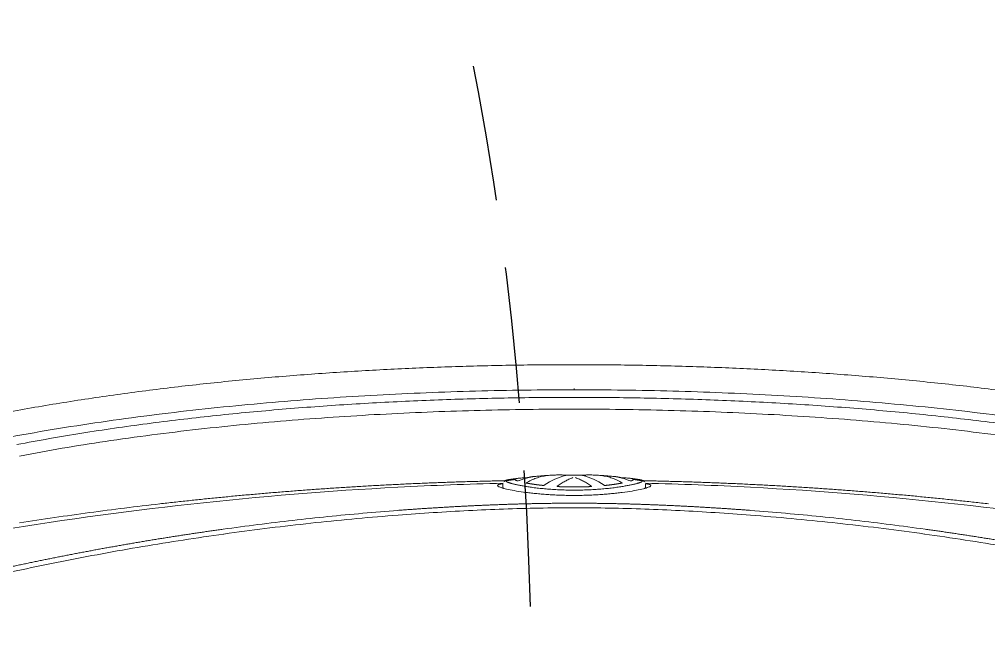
# Model space of a CAD drawing. Extents: x -1439 to 34962, y -872 to 8330.
# Drawn here: x 3817.5 to 3888.8, y 876.3 to 921.1 of the extents above; entities that cross this region are included whole.
import ezdxf

# ---------------------------------------------------------------- set-up
doc = ezdxf.new("R2010")
doc.units = 0
doc.linetypes.add('HIDDEN', pattern=[0.375, 0.25, -0.125])
doc.layers.get('0').update_dxf_attribs({"color": 9, "lineweight": 9})
doc.layers.add('04', color=9, linetype='Continuous', lineweight=9)
doc.layers.add('E-KABLO', color=7, linetype='Continuous', lineweight=30)

# ---------------------------------------------------------------- blocks, each defined once
blk = doc.blocks.new('p-araba-polo')
at = {"extrusion": (0, 0, -1)}
for p, q in [((3.79074, 0.25761), (3.79091, 0.25763)), ((3.80464, 0.1298), (3.80467, 0.1298)), ((3.80465, 0.12959), (3.80465, 0.12959)), ((3.825, 0.05418), (3.825, 0.05418)), ((3.82749, 0.05241), (3.82504, 0.0525)), ((3.83399, 0.01603), (3.83399, 0.01568)), ((3.83407, 0.01405), (3.8341, 0.01382)), ((3.83369, 0.00628), (3.83371, 0.0061)), ((3.89702, 0), (3.89778, 0))]:
    blk.add_line(p, q, dxfattribs=at)
for p, q in [((3.89702, 0), (3.89778, 0)), ((3.83369, -0.00628), (3.83371, -0.0061)), ((3.83407, -0.01405), (3.8341, -0.01382)), ((3.83399, -0.01603), (3.83399, -0.01568)), ((3.825, -0.05418), (3.825, -0.05418)), ((3.82749, -0.05241), (3.82504, -0.0525)), ((3.80464, -0.1298), (3.80467, -0.1298)), ((3.80465, -0.12959), (3.80465, -0.12959)), ((3.79074, -0.25761), (3.79091, -0.25762))]:
    blk.add_line(p, q)
for points, degree, knots in [([(3.89681, 0), (3.89677, 0.01209), (3.89668, 0.03627), (3.89592, 0.07253), (3.89472, 0.10879), (3.893, 0.14502), (3.89078, 0.18122), (3.88803, 0.21739), (3.88473, 0.25351), (3.88084, 0.28957), (3.87635, 0.32556), (3.87122, 0.36147), (3.86539, 0.39727), (3.85883, 0.43295), (3.85148, 0.46847), (3.84326, 0.5038), (3.83413, 0.5389), (3.82397, 0.57372), (3.8128, 0.60824), (3.80432, 0.63089), (3.80008, 0.64221)], 3, [0, 0, 0, 0, 0.055558, 0.111113, 0.166668, 0.222224, 0.277781, 0.333337, 0.388894, 0.44445, 0.500005, 0.55556, 0.611116, 0.666671, 0.722227, 0.777783, 0.833339, 0.888892, 0.944445, 1, 1, 1, 1]), ([(3.81742, 0.64441), (3.8199, 0.63799), (3.82486, 0.62513), (3.83179, 0.60561), (3.83837, 0.5859), (3.84459, 0.566), (3.85047, 0.54593), (3.85602, 0.52571), (3.86125, 0.50535), (3.86618, 0.48486), (3.87081, 0.46426), (3.87516, 0.44355), (3.87923, 0.42276), (3.88305, 0.40188), (3.88661, 0.38093), (3.88992, 0.35993), (3.893, 0.33887), (3.89585, 0.31777), (3.89848, 0.29664), (3.9009, 0.27548), (3.90311, 0.2543), (3.90512, 0.2331), (3.90693, 0.21189), (3.90856, 0.19068), (3.91, 0.16947), (3.91126, 0.14826), (3.91235, 0.12705), (3.91326, 0.10585), (3.914, 0.08466), (3.91457, 0.06349), (3.91498, 0.04232), (3.91523, 0.02116), (3.91526, 0.00705), (3.91528, 0)], 3, [0, 0, 0, 0, 0.031503, 0.063111, 0.094824, 0.126637, 0.158547, 0.190546, 0.222628, 0.254786, 0.287011, 0.319297, 0.351636, 0.384021, 0.416445, 0.448899, 0.481372, 0.513858, 0.546357, 0.578861, 0.611362, 0.643854, 0.676332, 0.708795, 0.741239, 0.773662, 0.806063, 0.838441, 0.870794, 0.903125, 0.935433, 0.967723, 1, 1, 1, 1]), ([(3.72994, 0.54604), (3.73264, 0.53633), (3.73805, 0.51692), (3.74565, 0.48765), (3.75287, 0.45828), (3.75968, 0.42881), (3.76609, 0.39923), (3.77208, 0.36956), (3.77765, 0.33981), (3.78281, 0.30999), (3.78754, 0.28008), (3.79185, 0.25011), (3.79573, 0.22007), (3.79916, 0.18997), (3.80219, 0.15981), (3.80383, 0.13967), (3.80465, 0.12959)], 3, [0, 0, 0, 0, 0.071461, 0.142913, 0.214376, 0.285822, 0.357282, 0.428734, 0.500167, 0.571583, 0.64299, 0.714393, 0.785796, 0.857198, 0.928599, 1, 1, 1, 1]), ([(3.77711, 0.5097), (3.78244, 0.4843), (3.7966, 0.40882), (3.81414, 0.28235), (3.82249, 0.1806), (3.82515, 0.12975)], 3, [0, 0, 0, 0, 0.20268, 0.601651, 1, 1, 1, 1]), ([(3.88258, 0), (3.88254, 0.01154), (3.88246, 0.03461), (3.88176, 0.06921), (3.88065, 0.10381), (3.87907, 0.13838), (3.87703, 0.17293), (3.8745, 0.20745), (3.87145, 0.24192), (3.86787, 0.27635), (3.86371, 0.31071), (3.85904, 0.34413), (3.85392, 0.37661), (3.85005, 0.3976), (3.84812, 0.40809)], 3, [0, 0, 0, 0, 0.084393, 0.168775, 0.253159, 0.337558, 0.421942, 0.506321, 0.590718, 0.675107, 0.759486, 0.843869, 0.92194, 1, 1, 1, 1]), ([(3.85654, 0.40987), (3.85802, 0.40194), (3.86099, 0.38606), (3.86495, 0.36215), (3.8686, 0.3382), (3.87191, 0.3142), (3.87492, 0.29015), (3.87764, 0.26607), (3.88009, 0.24197), (3.88227, 0.21783), (3.8842, 0.19368), (3.88589, 0.16951), (3.88733, 0.14532), (3.88854, 0.12112), (3.88953, 0.09691), (3.89029, 0.07269), (3.89083, 0.04846), (3.89117, 0.02423), (3.89121, 0.00808), (3.89123, 0)], 3, [0, 0, 0, 0, 0.058823, 0.117646, 0.17647, 0.235293, 0.294117, 0.35294, 0.411764, 0.470587, 0.529411, 0.588234, 0.647058, 0.705882, 0.764705, 0.823529, 0.882353, 0.941176, 1, 1, 1, 1]), ([(3.79427, 0.25822), (3.79543, 0.24968), (3.79774, 0.23261), (3.80081, 0.20694), (3.80358, 0.18124), (3.80605, 0.15549), (3.80742, 0.1383), (3.80811, 0.1297)], 3, [0, 0, 0, 0, 0.200035, 0.400025, 0.600021, 0.8, 1, 1, 1, 1]), ([(3.80465, 0.12959), (3.80528, 0.12098), (3.80655, 0.10374), (3.80802, 0.07785), (3.80914, 0.05193), (3.8099, 0.02598), (3.81, 0.00866), (3.81005, 0)], 3, [0, 0, 0, 0, 0.200002, 0.400004, 0.600006, 0.800004, 1, 1, 1, 1]), ([(3.81912, 0), (3.81913, 0.00159), (3.81914, 0.00477), (3.81926, 0.00951), (3.81945, 0.01418), (3.81971, 0.01874), (3.82003, 0.02317), (3.82041, 0.02742), (3.82083, 0.03148), (3.82147, 0.03676), (3.82237, 0.0428), (3.8235, 0.04876), (3.82459, 0.05312), (3.82559, 0.05592), (3.82613, 0.05627), (3.8264, 0.05645)], 3, [0, 0, 0, 0, 0.053459, 0.106949, 0.160444, 0.213932, 0.267411, 0.320881, 0.374346, 0.427801, 0.542282, 0.656752, 0.771187, 0.885587, 1, 1, 1, 1]), ([(3.8264, 0.05645), (3.82652, 0.05641), (3.82676, 0.05634), (3.82706, 0.05571), (3.82733, 0.05471), (3.82752, 0.05354), (3.82763, 0.0527), (3.82766, 0.0524)], 3, [0, 0, 0, 0, 0.222511, 0.444984, 0.66744, 0.889893, 1, 1, 1, 1]), ([(3.83076, 0.04783), (3.83073, 0.04804), (3.83064, 0.04868), (3.83046, 0.04953), (3.83019, 0.05019), (3.82998, 0.05027), (3.82987, 0.05031)], 3, [0, 0, 0, 0, 0.124986, 0.416626, 0.708282, 1, 1, 1, 1]), ([(3.82987, 0.05031), (3.82998, 0.05027), (3.83021, 0.05017), (3.83049, 0.04943), (3.83065, 0.04861), (3.83072, 0.04809), (3.83073, 0.04805)], 3, [0, 0, 0, 0, 0.324984, 0.649899, 0.974799, 1, 1, 1, 1]), ([(3.82865, 0.04841), (3.82865, 0.04841), (3.82865, 0.04841), (3.82865, 0.04841), (3.82865, 0.04841), (3.82865, 0.04841), (3.82865, 0.04841), (3.82865, 0.04841), (3.82865, 0.04841), (3.82865, 0.04841), (3.82865, 0.04841), (3.82865, 0.04841), (3.82865, 0.04841)], 6, [0, 0, 0, 0, 0, 0, 0, 1, 1, 1, 1, 1, 1, 1, 1, 1, 1, 1, 1, 1]), ([(3.82865, 0.04841), (3.82865, 0.04841), (3.82865, 0.04841), (3.82865, 0.04841), (3.82865, 0.04841), (3.82865, 0.04841), (3.82865, 0.04841), (3.82865, 0.04841), (3.82865, 0.04841), (3.82865, 0.04841), (3.82865, 0.04841), (3.82865, 0.04841), (3.82865, 0.04841)], 6, [0, 0, 0, 0, 0, 0, 0, 1, 1, 1, 1, 1, 1, 1, 1, 1, 1, 1, 1, 1]), ([(3.82865, 0.04841), (3.82865, 0.04841), (3.82865, 0.04841), (3.82865, 0.04841), (3.82865, 0.04841), (3.82865, 0.04841), (3.82865, 0.04841), (3.82865, 0.04841), (3.82865, 0.04841), (3.82865, 0.04841), (3.82865, 0.04841), (3.82865, 0.04841), (3.82865, 0.04841)], 6, [0, 0, 0, 0, 0, 0, 0, 1, 1, 1, 1, 1, 1, 1, 1, 1, 1, 1, 1, 1]), ([(3.82865, 0.04841), (3.82865, 0.04841), (3.82865, 0.04841), (3.82865, 0.04841), (3.82865, 0.04841), (3.82865, 0.04841), (3.82865, 0.04841), (3.82865, 0.04841), (3.82865, 0.04841), (3.82865, 0.04841), (3.82865, 0.04841), (3.82865, 0.04841), (3.82865, 0.04841)], 6, [0, 0, 0, 0, 0, 0, 0, 1, 1, 1, 1, 1, 1, 1, 1, 1, 1, 1, 1, 1]), ([(3.82993, 0.04216), (3.83004, 0.04245), (3.83027, 0.04303), (3.83059, 0.04352), (3.83078, 0.04358), (3.83087, 0.04362)], 3, [0, 0, 0, 0, 0.333368, 0.666619, 1, 1, 1, 1]), ([(3.83068, 0.04838), (3.83068, 0.04838), (3.83068, 0.04838), (3.83068, 0.04838), (3.83068, 0.04838), (3.83068, 0.04838), (3.83068, 0.04838)], 3, [0, 0, 0, 0, 1, 1, 1, 1, 1, 1, 1]), ([(3.83068, 0.04838), (3.83068, 0.04838), (3.83068, 0.04838), (3.83068, 0.04838), (3.83068, 0.04838), (3.83068, 0.04838), (3.83068, 0.04838)], 3, [0, 0, 0, 0, 1, 1, 1, 1, 1, 1, 1]), ([(3.83214, 0.03443), (3.83212, 0.03499), (3.83208, 0.03639), (3.83198, 0.03838), (3.83184, 0.04026), (3.83166, 0.04175), (3.83144, 0.04282), (3.83118, 0.04349), (3.83097, 0.04358), (3.83087, 0.04362)], 3, [0, 0, 0, 0, 0.095639, 0.246362, 0.397085, 0.547809, 0.698525, 0.849236, 1, 1, 1, 1]), ([(3.83192, 0.03522), (3.83168, 0.03607), (3.83118, 0.03776), (3.83049, 0.03945), (3.83015, 0.04029)], 3, [0, 0, 0, 0, 0.500043, 1, 1, 1, 1]), ([(3.82822, 0.03517), (3.82807, 0.03433), (3.82776, 0.03264), (3.82732, 0.02975), (3.82689, 0.02662), (3.82663, 0.02434), (3.8265, 0.0232)], 3, [0, 0, 0, 0, 0.250018, 0.499981, 0.749953, 1, 1, 1, 1]), ([(3.8265, 0.0232), (3.82663, 0.02434), (3.82689, 0.02662), (3.82732, 0.02975), (3.82776, 0.03264), (3.82807, 0.03433), (3.82822, 0.03517)], 3, [0, 0, 0, 0, 0.250047, 0.500019, 0.749982, 1, 1, 1, 1]), ([(3.82843, 0.03528), (3.82838, 0.03533), (3.8283, 0.03542), (3.82825, 0.03525), (3.82822, 0.03517)], 3, [0, 0, 0, 0, 0.499975, 1, 1, 1, 1]), ([(3.82822, 0.03517), (3.82825, 0.03525), (3.8283, 0.03542), (3.82838, 0.03533), (3.82843, 0.03528)], 3, [0, 0, 0, 0, 0.500025, 1, 1, 1, 1]), ([(3.83296, 0.02424), (3.83263, 0.02547), (3.83196, 0.02794), (3.83045, 0.03162), (3.8291, 0.03406), (3.82843, 0.03528)], 3, [0, 0, 0, 0, 0.333484, 0.666792, 1, 1, 1, 1]), ([(3.82843, 0.03528), (3.8291, 0.03406), (3.83045, 0.03162), (3.83196, 0.02794), (3.83263, 0.02547), (3.83296, 0.02424)], 3, [0, 0, 0, 0, 0.333208, 0.666516, 1, 1, 1, 1]), ([(3.8265, 0.0232), (3.82649, 0.02302), (3.82647, 0.02267), (3.82656, 0.02206), (3.82666, 0.02185), (3.82672, 0.02174)], 3, [0, 0, 0, 0, 0.33283, 0.66493, 1, 1, 1, 1]), ([(3.82672, 0.02174), (3.82666, 0.02185), (3.82656, 0.02206), (3.82647, 0.02267), (3.82649, 0.02302), (3.8265, 0.0232)], 3, [0, 0, 0, 0, 0.33507, 0.66717, 1, 1, 1, 1]), ([(3.834, 0.01578), (3.83396, 0.01719), (3.83387, 0.02001), (3.83326, 0.02283), (3.83296, 0.02424)], 3, [0, 0, 0, 0, 0.5, 1, 1, 1, 1]), ([(3.83296, 0.02424), (3.83326, 0.02283), (3.83387, 0.02001), (3.83396, 0.01719), (3.834, 0.01578)], 3, [0, 0, 0, 0, 0.5, 1, 1, 1, 1]), ([(3.834, 0.01578), (3.834, 0.01568), (3.834, 0.01547), (3.83403, 0.01488), (3.83406, 0.01428), (3.83408, 0.01407), (3.83409, 0.01396)], 3, [0, 0, 0, 0, 0.244155, 0.495076, 0.749761, 1, 1, 1, 1]), ([(3.826, 0.01258), (3.82595, 0.01263), (3.82583, 0.01272), (3.82567, 0.01244), (3.82564, 0.01209), (3.82562, 0.01191)], 3, [0, 0, 0, 0, 0.339087, 0.670021, 1, 1, 1, 1]), ([(3.82562, 0.01191), (3.82564, 0.01209), (3.82567, 0.01244), (3.82583, 0.01272), (3.82595, 0.01263), (3.826, 0.01258)], 3, [0, 0, 0, 0, 0.329979, 0.660913, 1, 1, 1, 1]), ([(3.83219, 0.0009), (3.83182, 0.00189), (3.83108, 0.00385), (3.82963, 0.00678), (3.82798, 0.00969), (3.82666, 0.01162), (3.826, 0.01258)], 3, [0, 0, 0, 0, 0.249999, 0.5, 0.75, 1, 1, 1, 1]), ([(3.826, 0.01258), (3.82666, 0.01162), (3.82798, 0.00969), (3.82963, 0.00678), (3.83108, 0.00385), (3.83182, 0.00189), (3.83219, 0.0009)], 3, [0, 0, 0, 0, 0.25, 0.5, 0.750001, 1, 1, 1, 1]), ([(3.83367, 0.00843), (3.83367, 0.00842), (3.83367, 0.00842), (3.83367, 0.00842), (3.83367, 0.00842), (3.83367, 0.00843), (3.83367, 0.00843)], 3, [0, 0, 0, 0, 1, 1, 1, 1.000001, 1.000001, 1.000001, 1.000001]), ([(3.83409, 0.01396), (3.83418, 0.01259), (3.83434, 0.00999), (3.83406, 0.00738), (3.83393, 0.00614)], 3, [0, 0, 0, 0, 0.525068, 1, 1, 1, 1]), ([(3.89681, 0), (3.89677, -0.01209), (3.89668, -0.03627), (3.89592, -0.07253), (3.89472, -0.10878), (3.893, -0.14501), (3.89078, -0.18122), (3.88803, -0.21739), (3.88473, -0.25351), (3.88084, -0.28957), (3.87635, -0.32556), (3.87122, -0.36147), (3.86539, -0.39727), (3.85883, -0.43294), (3.85148, -0.46846), (3.84326, -0.5038), (3.83413, -0.5389), (3.82397, -0.57372), (3.8128, -0.60824), (3.80432, -0.63088), (3.80008, -0.64221)], 3, [0, 0, 0, 0, 0.055558, 0.111113, 0.166668, 0.222224, 0.277781, 0.333337, 0.388894, 0.44445, 0.500005, 0.55556, 0.611116, 0.666671, 0.722227, 0.777783, 0.833339, 0.888892, 0.944445, 1, 1, 1, 1]), ([(3.80465, -0.12959), (3.80528, -0.12098), (3.80655, -0.10374), (3.80802, -0.07785), (3.80914, -0.05193), (3.8099, -0.02598), (3.81, -0.00866), (3.81005, 0)], 3, [0, 0, 0, 0, 0.200002, 0.400004, 0.600006, 0.800004, 1, 1, 1, 1]), ([(3.81742, -0.64441), (3.8199, -0.63799), (3.82486, -0.62513), (3.83179, -0.60561), (3.83837, -0.5859), (3.84459, -0.566), (3.85047, -0.54593), (3.85602, -0.52571), (3.86125, -0.50535), (3.86618, -0.48486), (3.87081, -0.46426), (3.87516, -0.44355), (3.87923, -0.42275), (3.88305, -0.40188), (3.88661, -0.38093), (3.88992, -0.35992), (3.893, -0.33887), (3.89585, -0.31777), (3.89848, -0.29664), (3.9009, -0.27548), (3.90311, -0.25429), (3.90512, -0.2331), (3.90693, -0.21189), (3.90856, -0.19068), (3.91, -0.16947), (3.91126, -0.14826), (3.91235, -0.12705), (3.91326, -0.10585), (3.914, -0.08466), (3.91457, -0.06348), (3.91498, -0.04231), (3.91523, -0.02115), (3.91526, -0.00705), (3.91528, 0)], 3, [0, 0, 0, 0, 0.031503, 0.063111, 0.094824, 0.126637, 0.158547, 0.190546, 0.222628, 0.254786, 0.287011, 0.319297, 0.351636, 0.384021, 0.416445, 0.448899, 0.481372, 0.513858, 0.546357, 0.578861, 0.611362, 0.643854, 0.676332, 0.708795, 0.741239, 0.773662, 0.806063, 0.838441, 0.870794, 0.903125, 0.935433, 0.967723, 1, 1, 1, 1]), ([(3.81912, 0), (3.81913, -0.00159), (3.81914, -0.00477), (3.81926, -0.00951), (3.81945, -0.01418), (3.81971, -0.01874), (3.82003, -0.02317), (3.82041, -0.02742), (3.82083, -0.03148), (3.82147, -0.03676), (3.82237, -0.0428), (3.8235, -0.04876), (3.82459, -0.05312), (3.82559, -0.05592), (3.82613, -0.05627), (3.8264, -0.05645)], 3, [0, 0, 0, 0, 0.053459, 0.106949, 0.160444, 0.213932, 0.267411, 0.320881, 0.374346, 0.427801, 0.542282, 0.656752, 0.771187, 0.885587, 1, 1, 1, 1]), ([(3.88258, 0), (3.88254, -0.01154), (3.88246, -0.03461), (3.88176, -0.06921), (3.88065, -0.1038), (3.87907, -0.13838), (3.87703, -0.17293), (3.8745, -0.20745), (3.87145, -0.24192), (3.86787, -0.27635), (3.86371, -0.31071), (3.85904, -0.34413), (3.85392, -0.37661), (3.85005, -0.3976), (3.84812, -0.40809)], 3, [0, 0, 0, 0, 0.084393, 0.168775, 0.253159, 0.337558, 0.421942, 0.506321, 0.590718, 0.675107, 0.759486, 0.843869, 0.92194, 1, 1, 1, 1]), ([(3.85654, -0.40987), (3.85802, -0.40193), (3.86099, -0.38606), (3.86495, -0.36215), (3.8686, -0.3382), (3.87191, -0.31419), (3.87492, -0.29015), (3.87764, -0.26607), (3.88009, -0.24196), (3.88227, -0.21783), (3.8842, -0.19368), (3.88589, -0.1695), (3.88733, -0.14532), (3.88854, -0.12112), (3.88953, -0.0969), (3.89029, -0.07268), (3.89083, -0.04846), (3.89117, -0.02423), (3.89121, -0.00808), (3.89123, 0)], 3, [0, 0, 0, 0, 0.058823, 0.117646, 0.17647, 0.235293, 0.294117, 0.35294, 0.411764, 0.470587, 0.529411, 0.588234, 0.647058, 0.705882, 0.764705, 0.823529, 0.882353, 0.941176, 1, 1, 1, 1]), ([(3.83219, -0.0009), (3.83182, -0.00188), (3.83108, -0.00385), (3.82963, -0.00677), (3.82798, -0.00969), (3.82666, -0.01162), (3.826, -0.01258)], 3, [0, 0, 0, 0, 0.249999, 0.5, 0.75, 1, 1, 1, 1]), ([(3.826, -0.01258), (3.82666, -0.01162), (3.82798, -0.00969), (3.82963, -0.00677), (3.83108, -0.00385), (3.83182, -0.00188), (3.83219, -0.0009)], 3, [0, 0, 0, 0, 0.25, 0.5, 0.750001, 1, 1, 1, 1]), ([(3.83409, -0.01396), (3.83418, -0.01259), (3.83434, -0.00999), (3.83406, -0.00738), (3.83393, -0.00614)], 3, [0, 0, 0, 0, 0.525068, 1, 1, 1, 1]), ([(3.826, -0.01258), (3.82595, -0.01263), (3.82583, -0.01272), (3.82567, -0.01243), (3.82564, -0.01209), (3.82562, -0.01191)], 3, [0, 0, 0, 0, 0.339087, 0.670021, 1, 1, 1, 1]), ([(3.82562, -0.01191), (3.82564, -0.01209), (3.82567, -0.01243), (3.82583, -0.01272), (3.82595, -0.01263), (3.826, -0.01258)], 3, [0, 0, 0, 0, 0.329979, 0.660913, 1, 1, 1, 1]), ([(3.83367, -0.00842), (3.83367, -0.00842), (3.83367, -0.00842), (3.83367, -0.00842), (3.83367, -0.00842), (3.83367, -0.00842), (3.83367, -0.00842)], 3, [0, 0, 0, 0, 1, 1, 1, 1.000001, 1.000001, 1.000001, 1.000001]), ([(3.834, -0.01578), (3.834, -0.01568), (3.834, -0.01547), (3.83403, -0.01488), (3.83406, -0.01428), (3.83408, -0.01406), (3.83409, -0.01396)], 3, [0, 0, 0, 0, 0.244155, 0.495076, 0.749761, 1, 1, 1, 1]), ([(3.834, -0.01578), (3.83396, -0.01719), (3.83387, -0.02001), (3.83326, -0.02283), (3.83296, -0.02424)], 3, [0, 0, 0, 0, 0.5, 1, 1, 1, 1]), ([(3.83296, -0.02424), (3.83326, -0.02283), (3.83387, -0.02001), (3.83396, -0.01719), (3.834, -0.01578)], 3, [0, 0, 0, 0, 0.5, 1, 1, 1, 1]), ([(3.8265, -0.0232), (3.82649, -0.02302), (3.82647, -0.02266), (3.82656, -0.02206), (3.82666, -0.02185), (3.82672, -0.02174)], 3, [0, 0, 0, 0, 0.33283, 0.66493, 1, 1, 1, 1]), ([(3.82672, -0.02174), (3.82666, -0.02185), (3.82656, -0.02206), (3.82647, -0.02266), (3.82649, -0.02302), (3.8265, -0.0232)], 3, [0, 0, 0, 0, 0.33507, 0.66717, 1, 1, 1, 1]), ([(3.82822, -0.03516), (3.82807, -0.03432), (3.82776, -0.03264), (3.82732, -0.02975), (3.82689, -0.02662), (3.82663, -0.02434), (3.8265, -0.0232)], 3, [0, 0, 0, 0, 0.250018, 0.499981, 0.749953, 1, 1, 1, 1]), ([(3.8265, -0.0232), (3.82663, -0.02434), (3.82689, -0.02662), (3.82732, -0.02975), (3.82776, -0.03264), (3.82807, -0.03432), (3.82822, -0.03516)], 3, [0, 0, 0, 0, 0.250047, 0.500019, 0.749982, 1, 1, 1, 1]), ([(3.83296, -0.02424), (3.83263, -0.02547), (3.83196, -0.02794), (3.83045, -0.03162), (3.8291, -0.03406), (3.82843, -0.03528)], 3, [0, 0, 0, 0, 0.333484, 0.666792, 1, 1, 1, 1]), ([(3.82843, -0.03528), (3.8291, -0.03406), (3.83045, -0.03162), (3.83196, -0.02794), (3.83263, -0.02547), (3.83296, -0.02424)], 3, [0, 0, 0, 0, 0.333208, 0.666516, 1, 1, 1, 1]), ([(3.82843, -0.03528), (3.82838, -0.03533), (3.8283, -0.03542), (3.82825, -0.03525), (3.82822, -0.03516)], 3, [0, 0, 0, 0, 0.499975, 1, 1, 1, 1]), ([(3.82822, -0.03516), (3.82825, -0.03525), (3.8283, -0.03542), (3.82838, -0.03533), (3.82843, -0.03528)], 3, [0, 0, 0, 0, 0.500025, 1, 1, 1, 1]), ([(3.83192, -0.03522), (3.83168, -0.03607), (3.83118, -0.03776), (3.83049, -0.03945), (3.83015, -0.04029)], 3, [0, 0, 0, 0, 0.500043, 1, 1, 1, 1]), ([(3.83214, -0.03443), (3.83212, -0.03499), (3.83208, -0.03639), (3.83198, -0.03838), (3.83184, -0.04026), (3.83166, -0.04175), (3.83144, -0.04282), (3.83118, -0.04349), (3.83097, -0.04357), (3.83087, -0.04362)], 3, [0, 0, 0, 0, 0.095639, 0.246362, 0.397085, 0.547809, 0.698525, 0.849236, 1, 1, 1, 1]), ([(3.82993, -0.04216), (3.83004, -0.04245), (3.83027, -0.04303), (3.83059, -0.04352), (3.83078, -0.04358), (3.83087, -0.04362)], 3, [0, 0, 0, 0, 0.333368, 0.666619, 1, 1, 1, 1]), ([(3.82865, -0.04841), (3.82865, -0.04841), (3.82865, -0.04841), (3.82865, -0.04841), (3.82865, -0.04841), (3.82865, -0.04841), (3.82865, -0.04841), (3.82865, -0.04841), (3.82865, -0.04841), (3.82865, -0.04841), (3.82865, -0.04841), (3.82865, -0.04841), (3.82865, -0.04841)], 6, [0, 0, 0, 0, 0, 0, 0, 1, 1, 1, 1, 1, 1, 1, 1, 1, 1, 1, 1, 1]), ([(3.82865, -0.04841), (3.82865, -0.04841), (3.82865, -0.04841), (3.82865, -0.04841), (3.82865, -0.04841), (3.82865, -0.04841), (3.82865, -0.04841), (3.82865, -0.04841), (3.82865, -0.04841), (3.82865, -0.04841), (3.82865, -0.04841), (3.82865, -0.04841), (3.82865, -0.04841)], 6, [0, 0, 0, 0, 0, 0, 0, 1, 1, 1, 1, 1, 1, 1, 1, 1, 1, 1, 1, 1]), ([(3.82865, -0.04841), (3.82865, -0.04841), (3.82865, -0.04841), (3.82865, -0.04841), (3.82865, -0.04841), (3.82865, -0.04841), (3.82865, -0.04841), (3.82865, -0.04841), (3.82865, -0.04841), (3.82865, -0.04841), (3.82865, -0.04841), (3.82865, -0.04841), (3.82865, -0.04841)], 6, [0, 0, 0, 0, 0, 0, 0, 1, 1, 1, 1, 1, 1, 1, 1, 1, 1, 1, 1, 1]), ([(3.82865, -0.04841), (3.82865, -0.04841), (3.82865, -0.04841), (3.82865, -0.04841), (3.82865, -0.04841), (3.82865, -0.04841), (3.82865, -0.04841), (3.82865, -0.04841), (3.82865, -0.04841), (3.82865, -0.04841), (3.82865, -0.04841), (3.82865, -0.04841), (3.82865, -0.04841)], 6, [0, 0, 0, 0, 0, 0, 0, 1, 1, 1, 1, 1, 1, 1, 1, 1, 1, 1, 1, 1]), ([(3.83076, -0.04783), (3.83073, -0.04803), (3.83064, -0.04868), (3.83046, -0.04953), (3.83019, -0.05019), (3.82998, -0.05027), (3.82987, -0.05031)], 3, [0, 0, 0, 0, 0.124986, 0.416626, 0.708282, 1, 1, 1, 1]), ([(3.82987, -0.05031), (3.82998, -0.05026), (3.83021, -0.05017), (3.83049, -0.04943), (3.83065, -0.04861), (3.83072, -0.04809), (3.83073, -0.04805)], 3, [0, 0, 0, 0, 0.324984, 0.649899, 0.974799, 1, 1, 1, 1]), ([(3.83068, -0.04838), (3.83068, -0.04838), (3.83068, -0.04838), (3.83068, -0.04838), (3.83068, -0.04838), (3.83068, -0.04838), (3.83068, -0.04838)], 3, [0, 0, 0, 0, 1, 1, 1, 1, 1, 1, 1]), ([(3.83068, -0.04838), (3.83068, -0.04838), (3.83068, -0.04838), (3.83068, -0.04838), (3.83068, -0.04838), (3.83068, -0.04838), (3.83068, -0.04838)], 3, [0, 0, 0, 0, 1, 1, 1, 1, 1, 1, 1]), ([(3.8264, -0.05645), (3.82652, -0.05641), (3.82676, -0.05633), (3.82706, -0.05571), (3.82733, -0.05471), (3.82752, -0.05354), (3.82763, -0.05269), (3.82766, -0.0524)], 3, [0, 0, 0, 0, 0.222511, 0.444984, 0.66744, 0.889893, 1, 1, 1, 1]), ([(3.72994, -0.54604), (3.73264, -0.53633), (3.73805, -0.51692), (3.74565, -0.48765), (3.75287, -0.45828), (3.75968, -0.4288), (3.76609, -0.39923), (3.77208, -0.36956), (3.77765, -0.33981), (3.78281, -0.30998), (3.78754, -0.28008), (3.79185, -0.25011), (3.79573, -0.22007), (3.79916, -0.18997), (3.80219, -0.15981), (3.80383, -0.13967), (3.80465, -0.12959)], 3, [0, 0, 0, 0, 0.071461, 0.142913, 0.214376, 0.285822, 0.357282, 0.428734, 0.500167, 0.571583, 0.64299, 0.714393, 0.785796, 0.857198, 0.928599, 1, 1, 1, 1]), ([(3.77711, -0.50969), (3.78244, -0.4843), (3.7966, -0.40882), (3.81414, -0.28235), (3.82249, -0.1806), (3.82515, -0.12975)], 3, [0, 0, 0, 0, 0.20268, 0.601651, 1, 1, 1, 1]), ([(3.79427, -0.25822), (3.79543, -0.24968), (3.79774, -0.23261), (3.80081, -0.20694), (3.80358, -0.18124), (3.80605, -0.15549), (3.80742, -0.1383), (3.80811, -0.1297)], 3, [0, 0, 0, 0, 0.200035, 0.400025, 0.600021, 0.8, 1, 1, 1, 1]), ([(3.79893, -0.40807), (3.80025, -0.39949), (3.8029, -0.38232), (3.8065, -0.3565), (3.80988, -0.33066), (3.81191, -0.3134), (3.81293, -0.30478)], 3, [0, 0, 0, 0, 0.249972, 0.499988, 0.750033, 1, 1, 1, 1])]:
    blk.add_open_spline(points, degree=degree, knots=knots)
for points, degree in [([(3.79427, 0.25822), (3.79026, 0.28709), (3.78575, 0.31588), (3.78076, 0.34459), (3.77527, 0.37319), (3.76931, 0.40168)], 5), ([(3.82994, 0.05098), (3.82912, 0.09338), (3.82748, 0.13577), (3.82504, 0.17812), (3.8218, 0.22042), (3.81777, 0.26264), (3.81293, 0.30478)], 6), ([(3.81341, 0), (3.81341, 0.026), (3.81276, 0.052), (3.81163, 0.07793), (3.81008, 0.10384), (3.80811, 0.1297)], 5), ([(3.82514, 0.12975), (3.8265, 0.10396), (3.82747, 0.07815), (3.82804, 0.05233)], 3), ([(3.82302, 0), (3.82302, 0.01318), (3.8238, 0.02632), (3.82566, 0.03786), (3.82749, 0.04619), (3.8289, 0.05031), (3.82987, 0.05031)], 6), ([(3.82987, 0.05031), (3.8289, 0.05031), (3.82749, 0.04619), (3.82566, 0.03786), (3.8238, 0.02632), (3.82302, 0.01318), (3.82302, 0)], 6), ([(3.82426, 0.05166), (3.82441, 0.05194), (3.82455, 0.05216), (3.82468, 0.05233), (3.82481, 0.05244), (3.82493, 0.0525), (3.82504, 0.0525)], 6), ([(3.82514, 0.05248), (3.82513, 0.05249), (3.82511, 0.05249), (3.82509, 0.05249), (3.82508, 0.0525), (3.82506, 0.0525), (3.82504, 0.0525)], 6), ([(3.82504, 0.0525), (3.82505, 0.0525), (3.82505, 0.0525), (3.82506, 0.0525), (3.82506, 0.0525), (3.82507, 0.0525), (3.82507, 0.0525)], 6), ([(3.82759, 0.0524), (3.82757, 0.0524), (3.82756, 0.05241), (3.82754, 0.05241), (3.82752, 0.05241), (3.82751, 0.05241), (3.82749, 0.05241)], 6), ([(3.82749, 0.05241), (3.82751, 0.05241), (3.82753, 0.05241), (3.82755, 0.05241), (3.82756, 0.0524), (3.82758, 0.0524), (3.8276, 0.05239)], 6), ([(3.82749, 0.05241), (3.82751, 0.0524), (3.82754, 0.0524), (3.82756, 0.05239)], 3), ([(3.82756, 0.05239), (3.82754, 0.0524), (3.82751, 0.0524), (3.82749, 0.05241)], 3), ([(3.82924, 0.05163), (3.83003, 0.05111), (3.8302, 0.05056), (3.83031, 0.04996)], 3), ([(3.82987, 0.05031), (3.83007, 0.05031), (3.83026, 0.05013), (3.83042, 0.04975), (3.83057, 0.04919), (3.83069, 0.04844), (3.8308, 0.04752)], 6), ([(3.8308, 0.04752), (3.83069, 0.04844), (3.83057, 0.04919), (3.83042, 0.04975), (3.83026, 0.05013), (3.83007, 0.05031), (3.82987, 0.05031)], 6), ([(3.83087, 0.04362), (3.83072, 0.04473), (3.83055, 0.04585), (3.83039, 0.04697), (3.83022, 0.04808), (3.83005, 0.0492), (3.82987, 0.05031)], 6), ([(3.82987, 0.05031), (3.83005, 0.0492), (3.83022, 0.04808), (3.83039, 0.04697), (3.83055, 0.04585), (3.83072, 0.04473), (3.83087, 0.04362)], 6), ([(3.82993, 0.04216), (3.83008, 0.04257), (3.83023, 0.04292), (3.83037, 0.0432), (3.8305, 0.04341), (3.83063, 0.04355), (3.83075, 0.04362), (3.83087, 0.04362)], 7), ([(3.83033, 0.04983), (3.83033, 0.04982), (3.83033, 0.04982), (3.83033, 0.04981)], 3), ([(3.83033, 0.04983), (3.83033, 0.04982), (3.83033, 0.04982), (3.83033, 0.04981)], 3), ([(3.83069, 0.04831), (3.83106, 0.04597), (3.8314, 0.04361), (3.83172, 0.04126)], 3), ([(3.82991, 0.04193), (3.82984, 0.04182), (3.82998, 0.04072), (3.83011, 0.04043)], 3), ([(3.82991, 0.04193), (3.82984, 0.04182), (3.82998, 0.04072), (3.83011, 0.04043)], 3), ([(3.82822, 0.03517), (3.82796, 0.03378), (3.8277, 0.03227), (3.82744, 0.03065), (3.82719, 0.02892), (3.82694, 0.0271), (3.82671, 0.02519), (3.8265, 0.0232)], 7), ([(3.82822, 0.03517), (3.82824, 0.03526), (3.82826, 0.03532), (3.82829, 0.03537), (3.82832, 0.03539), (3.82835, 0.03538), (3.82839, 0.03534), (3.82843, 0.03528)], 7), ([(3.82843, 0.03528), (3.82839, 0.03534), (3.82835, 0.03538), (3.82832, 0.03539), (3.82829, 0.03537), (3.82826, 0.03532), (3.82824, 0.03526), (3.82822, 0.03517)], 7), ([(3.83179, 0.03549), (3.83183, 0.03546), (3.83185, 0.03542), (3.83188, 0.03539), (3.8319, 0.03535), (3.83191, 0.03531), (3.83192, 0.03526), (3.83192, 0.03522)], 7), ([(3.83316, 0.02833), (3.83309, 0.02931), (3.83298, 0.03029), (3.83283, 0.03128), (3.83265, 0.03227), (3.83244, 0.03325), (3.83219, 0.03423), (3.83192, 0.03522)], 7), ([(3.83192, 0.03522), (3.83219, 0.03423), (3.83244, 0.03325), (3.83265, 0.03226), (3.83283, 0.03128), (3.83298, 0.03029), (3.83309, 0.02931), (3.83316, 0.02832)], 7), ([(3.83312, 0.0288), (3.83346, 0.02511), (3.83374, 0.02142), (3.83394, 0.01772)], 3), ([(3.83312, 0.0288), (3.83346, 0.02511), (3.83374, 0.02142), (3.83394, 0.01772)], 3), ([(3.82665, 0.02199), (3.83019, 0.01682), (3.8326, 0.01154), (3.83369, 0.00628)], 3), ([(3.82665, 0.02199), (3.83019, 0.01682), (3.8326, 0.01154), (3.83369, 0.00628)], 3), ([(3.82562, 0.01191), (3.82553, 0.01025), (3.82546, 0.00858), (3.82541, 0.00688), (3.82537, 0.00517), (3.82534, 0.00345), (3.82533, 0.00172), (3.82533, 0)], 7), ([(3.826, 0.01258), (3.82593, 0.01268), (3.82585, 0.01271), (3.82578, 0.01266), (3.82571, 0.01254), (3.82566, 0.01237), (3.82563, 0.01215), (3.82562, 0.01191)], 7), ([(3.82562, 0.01191), (3.82563, 0.01215), (3.82566, 0.01237), (3.82571, 0.01254), (3.82578, 0.01266), (3.82585, 0.01271), (3.82593, 0.01268), (3.826, 0.01258)], 7), ([(3.81341, 0), (3.81341, -0.026), (3.81276, -0.052), (3.81163, -0.07793), (3.81008, -0.10384), (3.80811, -0.1297)], 5), ([(3.82302, 0), (3.82302, -0.01318), (3.8238, -0.02631), (3.82566, -0.03785), (3.82749, -0.04618), (3.8289, -0.05031), (3.82987, -0.05031)], 6), ([(3.82987, -0.05031), (3.8289, -0.05031), (3.82749, -0.04618), (3.82566, -0.03785), (3.8238, -0.02631), (3.82302, -0.01318), (3.82302, 0)], 6), ([(3.82562, -0.01191), (3.82553, -0.01025), (3.82546, -0.00857), (3.82541, -0.00688), (3.82537, -0.00517), (3.82534, -0.00345), (3.82533, -0.00172), (3.82533, 0)], 7), ([(3.83393, 0.00614), (3.83392, 0.00611), (3.83391, 0.00609), (3.83389, 0.00608), (3.83385, 0.00607), (3.83381, 0.00607), (3.83377, 0.00608), (3.83371, 0.00608)], 7), ([(3.83372, 0.00608), (3.83377, 0.00608), (3.83381, 0.00607), (3.83385, 0.00607), (3.83389, 0.00608), (3.83391, 0.00609), (3.83392, 0.00611), (3.83393, 0.00614)], 7), ([(3.83372, 0.00608), (3.83377, 0.00608), (3.83381, 0.00607), (3.83385, 0.00607), (3.83389, 0.00608), (3.83391, 0.00609), (3.83392, 0.00611), (3.83393, 0.00614)], 7), ([(3.83393, 0.00614), (3.83394, 0.00526), (3.83396, 0.00439), (3.83397, 0.00351), (3.83398, 0.00264), (3.83398, 0.00176), (3.834, 0.00088), (3.834, 0)], 7), ([(3.834, 0), (3.834, 0.00088), (3.83398, 0.00176), (3.83398, 0.00264), (3.83397, 0.00351), (3.83396, 0.00439), (3.83394, 0.00526), (3.83393, 0.00614)], 7), ([(3.83393, -0.00614), (3.83394, -0.00526), (3.83396, -0.00439), (3.83397, -0.00351), (3.83398, -0.00263), (3.83398, -0.00176), (3.834, -0.00088), (3.834, 0)], 7), ([(3.834, 0), (3.834, -0.00088), (3.83398, -0.00176), (3.83398, -0.00263), (3.83397, -0.00351), (3.83396, -0.00439), (3.83394, -0.00526), (3.83393, -0.00614)], 7), ([(3.89681, 0), (3.8969, 0), (3.89698, 0), (3.89707, 0), (3.89708, 0), (3.89698, 0), (3.89681, 0)], 6), ([(3.89681, 0), (3.8969, 0), (3.89698, 0), (3.89707, 0), (3.89708, 0), (3.89698, 0), (3.89681, 0)], 6), ([(3.91528, 0), (3.9153, 0), (3.91533, 0), (3.91535, 0), (3.91537, 0)], 4), ([(3.91528, 0), (3.91536, 0), (3.9154, 0), (3.91541, 0), (3.9154, 0), (3.91539, 0), (3.91537, 0)], 6), ([(3.91528, 0), (3.9153, 0), (3.91533, 0), (3.91535, 0), (3.91537, 0)], 4), ([(3.91528, 0), (3.91536, 0), (3.9154, 0), (3.91541, 0), (3.9154, 0), (3.91539, 0), (3.91537, 0)], 6), ([(3.82665, -0.02199), (3.83019, -0.01682), (3.8326, -0.01154), (3.83369, -0.00628)], 3), ([(3.82665, -0.02199), (3.83019, -0.01682), (3.8326, -0.01154), (3.83369, -0.00628)], 3), ([(3.83393, -0.00614), (3.83392, -0.00611), (3.83391, -0.00609), (3.83389, -0.00607), (3.83385, -0.00607), (3.83381, -0.00607), (3.83377, -0.00607), (3.83371, -0.00608)], 7), ([(3.83372, -0.00608), (3.83377, -0.00607), (3.83381, -0.00607), (3.83385, -0.00607), (3.83389, -0.00608), (3.83391, -0.00609), (3.83392, -0.00611), (3.83393, -0.00614)], 7), ([(3.83372, -0.00608), (3.83377, -0.00607), (3.83381, -0.00607), (3.83385, -0.00607), (3.83389, -0.00608), (3.83391, -0.00609), (3.83392, -0.00611), (3.83393, -0.00614)], 7), ([(3.826, -0.01258), (3.82593, -0.01268), (3.82585, -0.01271), (3.82578, -0.01266), (3.82571, -0.01254), (3.82566, -0.01237), (3.82563, -0.01215), (3.82562, -0.01191)], 7), ([(3.82562, -0.01191), (3.82563, -0.01215), (3.82566, -0.01237), (3.82571, -0.01254), (3.82578, -0.01266), (3.82585, -0.01271), (3.82593, -0.01268), (3.826, -0.01258)], 7), ([(3.83312, -0.0288), (3.83346, -0.02511), (3.83374, -0.02142), (3.83394, -0.01772)], 3), ([(3.83312, -0.0288), (3.83346, -0.02511), (3.83374, -0.02142), (3.83394, -0.01772)], 3), ([(3.82822, -0.03516), (3.82796, -0.03377), (3.8277, -0.03227), (3.82744, -0.03065), (3.82719, -0.02892), (3.82694, -0.0271), (3.82671, -0.02519), (3.8265, -0.0232)], 7), ([(3.83316, -0.02832), (3.83309, -0.02931), (3.83298, -0.03029), (3.83283, -0.03128), (3.83265, -0.03226), (3.83244, -0.03325), (3.83219, -0.03423), (3.83192, -0.03522)], 7), ([(3.83192, -0.03522), (3.83219, -0.03423), (3.83244, -0.03325), (3.83265, -0.03226), (3.83283, -0.03128), (3.83298, -0.03029), (3.83309, -0.02931), (3.83316, -0.02832)], 7), ([(3.82822, -0.03516), (3.82824, -0.03525), (3.82826, -0.03532), (3.82829, -0.03537), (3.82832, -0.03538), (3.82835, -0.03537), (3.82839, -0.03534), (3.82843, -0.03528)], 7), ([(3.82843, -0.03528), (3.82839, -0.03534), (3.82835, -0.03537), (3.82832, -0.03538), (3.82829, -0.03537), (3.82826, -0.03532), (3.82824, -0.03525), (3.82822, -0.03516)], 7), ([(3.83179, -0.03549), (3.83183, -0.03546), (3.83185, -0.03542), (3.83188, -0.03539), (3.8319, -0.03535), (3.83191, -0.0353), (3.83192, -0.03526), (3.83192, -0.03522)], 7), ([(3.82991, -0.04193), (3.82984, -0.04182), (3.82998, -0.04072), (3.83011, -0.04043)], 3), ([(3.82991, -0.04193), (3.82984, -0.04182), (3.82998, -0.04072), (3.83011, -0.04043)], 3), ([(3.82993, -0.04216), (3.83008, -0.04257), (3.83023, -0.04292), (3.83037, -0.0432), (3.8305, -0.04341), (3.83063, -0.04355), (3.83075, -0.04362), (3.83087, -0.04362)], 7), ([(3.83069, -0.04831), (3.83106, -0.04597), (3.8314, -0.04361), (3.83172, -0.04126)], 3), ([(3.83087, -0.04362), (3.83072, -0.04473), (3.83055, -0.04585), (3.83039, -0.04697), (3.83022, -0.04808), (3.83005, -0.0492), (3.82987, -0.05031)], 6), ([(3.82987, -0.05031), (3.83005, -0.0492), (3.83022, -0.04808), (3.83039, -0.04697), (3.83055, -0.04585), (3.83072, -0.04473), (3.83087, -0.04362)], 6), ([(3.82987, -0.05031), (3.83007, -0.05031), (3.83026, -0.05012), (3.83042, -0.04975), (3.83057, -0.04919), (3.83069, -0.04844), (3.8308, -0.04752)], 6), ([(3.8308, -0.04752), (3.83069, -0.04844), (3.83057, -0.04919), (3.83042, -0.04975), (3.83026, -0.05012), (3.83007, -0.05031), (3.82987, -0.05031)], 6), ([(3.83033, -0.04983), (3.83033, -0.04982), (3.83033, -0.04982), (3.83033, -0.04981)], 3), ([(3.83033, -0.04983), (3.83033, -0.04982), (3.83033, -0.04982), (3.83033, -0.04981)], 3), ([(3.82994, -0.05098), (3.82912, -0.09338), (3.82748, -0.13577), (3.82504, -0.17812), (3.8218, -0.22042), (3.81777, -0.26264), (3.81293, -0.30478)], 6), ([(3.82426, -0.05166), (3.82441, -0.05194), (3.82455, -0.05216), (3.82468, -0.05233), (3.82481, -0.05244), (3.82493, -0.0525), (3.82504, -0.0525)], 6), ([(3.82514, -0.05248), (3.82513, -0.05248), (3.82511, -0.05249), (3.82509, -0.05249), (3.82508, -0.0525), (3.82506, -0.0525), (3.82504, -0.0525)], 6), ([(3.82504, -0.0525), (3.82505, -0.0525), (3.82505, -0.0525), (3.82506, -0.0525), (3.82506, -0.0525), (3.82507, -0.0525), (3.82507, -0.05249)], 6), ([(3.82514, -0.12974), (3.8265, -0.10396), (3.82747, -0.07815), (3.82804, -0.05233)], 3), ([(3.82759, -0.05239), (3.82757, -0.0524), (3.82756, -0.0524), (3.82754, -0.05241), (3.82752, -0.05241), (3.82751, -0.05241), (3.82749, -0.05241)], 6), ([(3.82749, -0.05241), (3.82751, -0.05241), (3.82753, -0.05241), (3.82755, -0.05241), (3.82756, -0.0524), (3.82758, -0.0524), (3.8276, -0.05239)], 6), ([(3.82749, -0.05241), (3.82751, -0.0524), (3.82754, -0.05239), (3.82756, -0.05239)], 3), ([(3.82756, -0.05239), (3.82754, -0.05239), (3.82751, -0.0524), (3.82749, -0.05241)], 3), ([(3.82924, -0.05163), (3.83003, -0.05111), (3.8302, -0.05056), (3.83031, -0.04996)], 3), ([(3.79427, -0.25822), (3.79026, -0.28709), (3.78575, -0.31588), (3.78076, -0.34459), (3.77527, -0.37319), (3.76931, -0.40168)], 5), ([(3.76931, -0.40168), (3.76318, -0.43098), (3.75654, -0.46016), (3.7494, -0.48922), (3.74177, -0.51813), (3.73367, -0.5469)], 5)]:
    blk.add_open_spline(points, degree=degree)

msp = doc.modelspace()

# ---------------------------------------------------------------- linework, layer by layer
at = {"layer": 'E-KABLO', "color": 6, "linetype": 'HIDDEN', "ltscale": 40}
msp.add_spline([(3693.945, 1036.104), (3824.54, 975.07), (3844.408, 755.567), (3853.501, 617.983), (3858.338, 610.884)], degree=3, dxfattribs=at)

# ---------------------------------------------------------------- block references
at = {"layer": '04', "xscale": -100, "yscale": 100, "zscale": 100, "rotation": 270}
msp.add_blockref('p-araba-polo', (3858.338, 504.139), dxfattribs=at)

doc.saveas('drawing.dxf')
